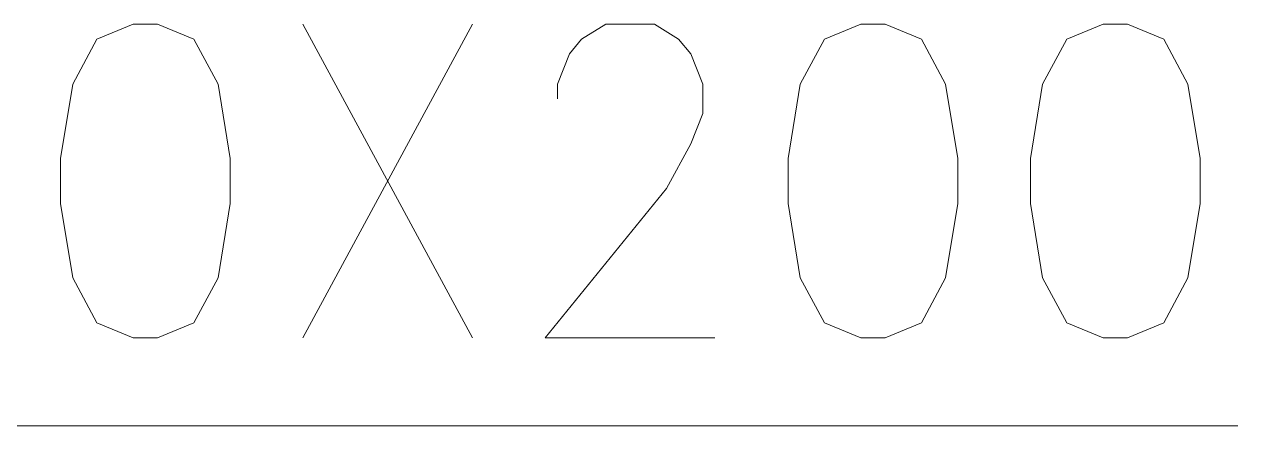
# Model space of a CAD drawing. Header units: millimetres. Extents: x 0 to 586, y 0 to 414.
# Drawn here: x 199.75 to 209.29, y 277.57 to 280.73 of the extents above; entities that cross this region are included whole.
import ezdxf

# ---------------------------------------------------------------- set-up
doc = ezdxf.new("R2010")
doc.units = ezdxf.units.MM

msp = doc.modelspace()

# ---------------------------------------------------------------- linework, layer by layer
at = {"color": 0, "lineweight": 0}
for points in [[(200.603556, 280.726444), (200.317806, 280.610028), (200.127306, 280.25725), (200.032056, 279.671639), (200.032056, 279.318861), (200.127306, 278.73325), (200.317806, 278.380472), (200.603556, 278.264056), (200.794056, 278.264056), (201.079806, 278.380472), (201.270306, 278.73325), (201.365556, 279.318861), (201.365556, 279.671639), (201.270306, 280.25725), (201.079806, 280.610028), (200.794056, 280.726444)], [(206.322083, 280.726444), (206.036333, 280.610028), (205.845833, 280.25725), (205.750583, 279.671639), (205.750583, 279.318861), (205.845833, 278.73325), (206.036333, 278.380472), (206.322083, 278.264056), (206.512583, 278.264056), (206.798333, 278.380472), (206.988833, 278.73325), (207.084083, 279.318861), (207.084083, 279.671639), (206.988833, 280.25725), (206.798333, 280.610028), (206.512583, 280.726444)], [(208.227083, 280.726444), (207.941333, 280.610028), (207.750833, 280.25725), (207.655583, 279.671639), (207.655583, 279.318861), (207.750833, 278.73325), (207.941333, 278.380472), (208.227083, 278.264056), (208.417583, 278.264056), (208.703333, 278.380472), (208.893833, 278.73325), (208.989083, 279.318861), (208.989083, 279.671639), (208.893833, 280.25725), (208.703333, 280.610028), (208.417583, 280.726444)]]:
    msp.add_lwpolyline(points, close=True, dxfattribs=at)
for points in [[(201.937056, 278.264056), (203.270556, 280.726444)], [(201.937056, 280.726444), (203.270556, 278.264056)], [(203.937306, 280.140833), (203.937306, 280.25725), (204.032556, 280.493611), (204.127806, 280.610028), (204.318306, 280.726444), (204.699306, 280.726444), (204.889806, 280.610028), (204.985056, 280.493611), (205.080306, 280.25725), (205.080306, 280.024417), (204.985056, 279.788056), (204.794556, 279.435278), (203.842056, 278.264056), (205.175556, 278.264056)], [(191.537167, 277.572611), (209.285417, 277.572611)]]:
    msp.add_lwpolyline(points, dxfattribs=at)

doc.saveas('drawing.dxf')
